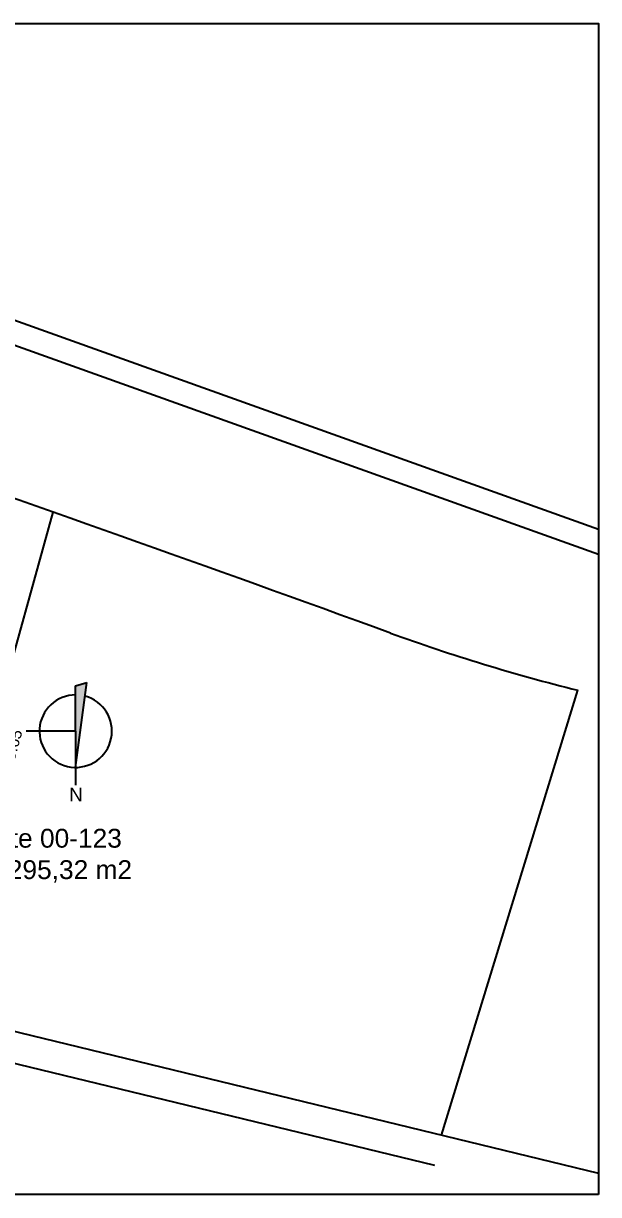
# Model space of a CAD drawing. Header units: millimetres. Extents: x 0 to 6982707, y 6395274 to 12792127.
# Drawn here: x 3492105.8 to 3492258.6, y 6395273.5 to 6395584.3 of the extents above; entities that cross this region are included whole.
import ezdxf

# ---------------------------------------------------------------- set-up
doc = ezdxf.new("R2010")
doc.units = ezdxf.units.MM
doc.header["$LTSCALE"] = 0.01
for name, color, linetype in [('arboles', 8, 'Continuous'), ('loteo', 4, 'Continuous'), ('MEDIDALOTE', 2, 'Continuous')]:
    doc.layers.add(name, color=color, linetype=linetype)
doc.styles.add('ARIAL', font='arial.ttf')
doc.styles.add('FIJOS', font='times.ttf')
doc.dimstyles.new('PERIMETRO', dxfattribs={"dimtxt": 10, "dimasz": 2, "dimexe": 1.25, "dimexo": 0.625, "dimgap": 0.01, "dimtad": 1, "dimjust": 2, "dimzin": 1, "dimdsep": 46, "dimtxsty": 'FIJOS', "dimblk1": 'NONE', "dimsah": 1, "dimcen": 0, "dimse1": 1, "dimse2": 1, "dimsd1": 1, "dimsd2": 1, "dimclrd": 256, "dimclre": 256, "dimclrt": 2, "dimaunit": 1, "dimadec": 0, "dimazin": 0, "dimtfac": 1, "dimtofl": 0, "dimtmove": 0, "dimatfit": 3, "dimldrblk": 'NONE', "dimfxl": 1, "dimtolj": 1, "dimtzin": 0, "dimarcsym": 0})

# ---------------------------------------------------------------- blocks, each defined once
blk = doc.blocks.new('*D53')
at = {"layer": 'Defpoints', "color": 0, "transparency": 16777216}
for p in [(3491991.31, 6395503.34), (3492124.25, 6395454.84), (3492124.56, 6395455.72)]:
    blk.add_point(p, dxfattribs=at)
at = {"layer": 'MEDIDALOTE', "color": 2, "transparency": 16777216, "insert": (3492051.22, 6395482.57), "char_height": 10, "attachment_point": 5, "rotation": 340.3352, "style": 'FIJOS'}
blk.add_mtext('\\A1;{\\fArial|b0|i0|c0|p34;\\H0.3x;\\C4;125.72}', dxfattribs=at)
blk = doc.blocks.new('_NONE')
at = {"color": 0, "linetype": 'ByBlock'}
blk.add_circle((0, 0), 0.25, dxfattribs=at)
blk = doc.blocks.new('*D55')
at = {"layer": 'Defpoints', "color": 0, "transparency": 16777216}
for p in [(3492113.76, 6395454.59), (3492077.24, 6395323.24), (3492084.77, 6395321.15)]:
    blk.add_point(p, dxfattribs=at)
at = {"layer": 'MEDIDALOTE', "color": 2, "transparency": 16777216, "insert": (3492102.49, 6395390.65), "char_height": 10, "attachment_point": 5, "rotation": 74.461, "style": 'FIJOS'}
blk.add_mtext('\\A1;{\\fArial|b0|i0|c0|p34;\\H0.3x;\\C4;149.65}', dxfattribs=at)

msp = doc.modelspace()

# ---------------------------------------------------------------- hatches: boundary and pattern name
at = {"layer": 'loteo', "ltscale": 0.01}
h = msp.add_hatch(color=256, dxfattribs=at)
h.dxf.hatch_style = 1
h.paths.add_polyline_path([(3492122.708, 6395409.442), (3492119.715, 6395408.556), (3492119.715, 6395396.493), (3492119.715, 6395386.872)])

# ---------------------------------------------------------------- linework, layer by layer
at = {"layer": 'arboles'}
for p, q in [((3492258.614, 6395443.399), (3491864.436, 6395584.315)), ((3492258.614, 6395450.051), (3491883.043, 6395584.315)), ((3491839.233, 6395372.565), (3492215.034, 6395281.28))]:
    msp.add_line(p, q, dxfattribs=at)
at = {"layer": 'loteo', "ltscale": 0.01}
for p, q in [((3492077.237, 6395323.235), (3492113.76, 6395454.593)), ((3492119.715, 6395386.872), (3492122.708, 6395409.442)), ((3492119.715, 6395408.556), (3492122.708, 6395409.442)), ((3492119.715, 6395396.493), (3492119.715, 6395408.556)), ((3492216.885, 6395289.321), (3492253.099, 6395407.345)), ((3492119.715, 6395396.493), (3492106.545, 6395396.493)), ((3492119.715, 6395396.493), (3492119.715, 6395382.126)), ((3492023.09, 6395336.395), (3492258.614, 6395279.184))]:
    msp.add_line(p, q, dxfattribs=at)
at = {"layer": 'loteo', "color": 2, "ltscale": 0.01}
msp.add_lwpolyline([(3492258.614, 6395273.515), (3491820.534, 6395273.515), (3491820.534, 6395584.315), (3492258.614, 6395584.315)], close=True, dxfattribs=at)
at = {"layer": 'loteo', "ltscale": 0.01}
for centre, radius, start, end in [((3488749.084, 6385911.252), 10119.11, 70.0403029, 71.7647201), ((3492374.013, 6395892.504), 500, 250.0403, 256.00551), ((3492119.715, 6395396.493), 9.621, 90, 74.8934)]:
    msp.add_arc(centre, radius, start, end, dxfattribs=at)

# ---------------------------------------------------------------- texts
at = {"layer": 'loteo', "ltscale": 0.01, "attachment_point": 1, "style": 'ARIAL'}
for s, width, insert, char_height in [('\\pxqc;{\\H2x;N}', 10.11083, (3492114.755, 6395381.477), 1.80498), ('\\pxqc;Lote 00-123\\P20.295,32 m2', 65.03803, (3492080.828, 6395370.58), 5)]:
    msp.add_mtext_dynamic_manual_height_columns(s, width=width, gutter_width=1, heights=[0], dxfattribs=dict(at, insert=insert, char_height=char_height))

# ---------------------------------------------------------------- dimensions: what is measured, and where the dimension line sits
at = {"layer": 'MEDIDALOTE'}
for base, p1, p2, angle, text, picture, middle in [((3492124.248, 6395454.838), (3491991.306, 6395503.339), (3492124.563, 6395455.718), 340.33519, '{\\fArial|b0|i0|c0|p34;\\H0.3x;\\C4;125.72}', '*D53', (3492050.704, 6395481.119)), ((3492084.765, 6395321.149), (3492113.76, 6395454.593), (3492077.237, 6395323.242), 254.46098, '{\\fArial|b0|i0|c0|p34;\\H0.3x;\\C4;149.65}', '*D55', (3492103.976, 6395390.238))]:
    dim = msp.add_linear_dim(base=base, p1=p1, p2=p2, angle=angle, text=text, dimstyle='PERIMETRO', dxfattribs=at)
    dim.commit()
    dim.dimension.update_dxf_attribs({"geometry": picture, "text_midpoint": middle, "dimtype": 161})

doc.saveas('drawing.dxf')
